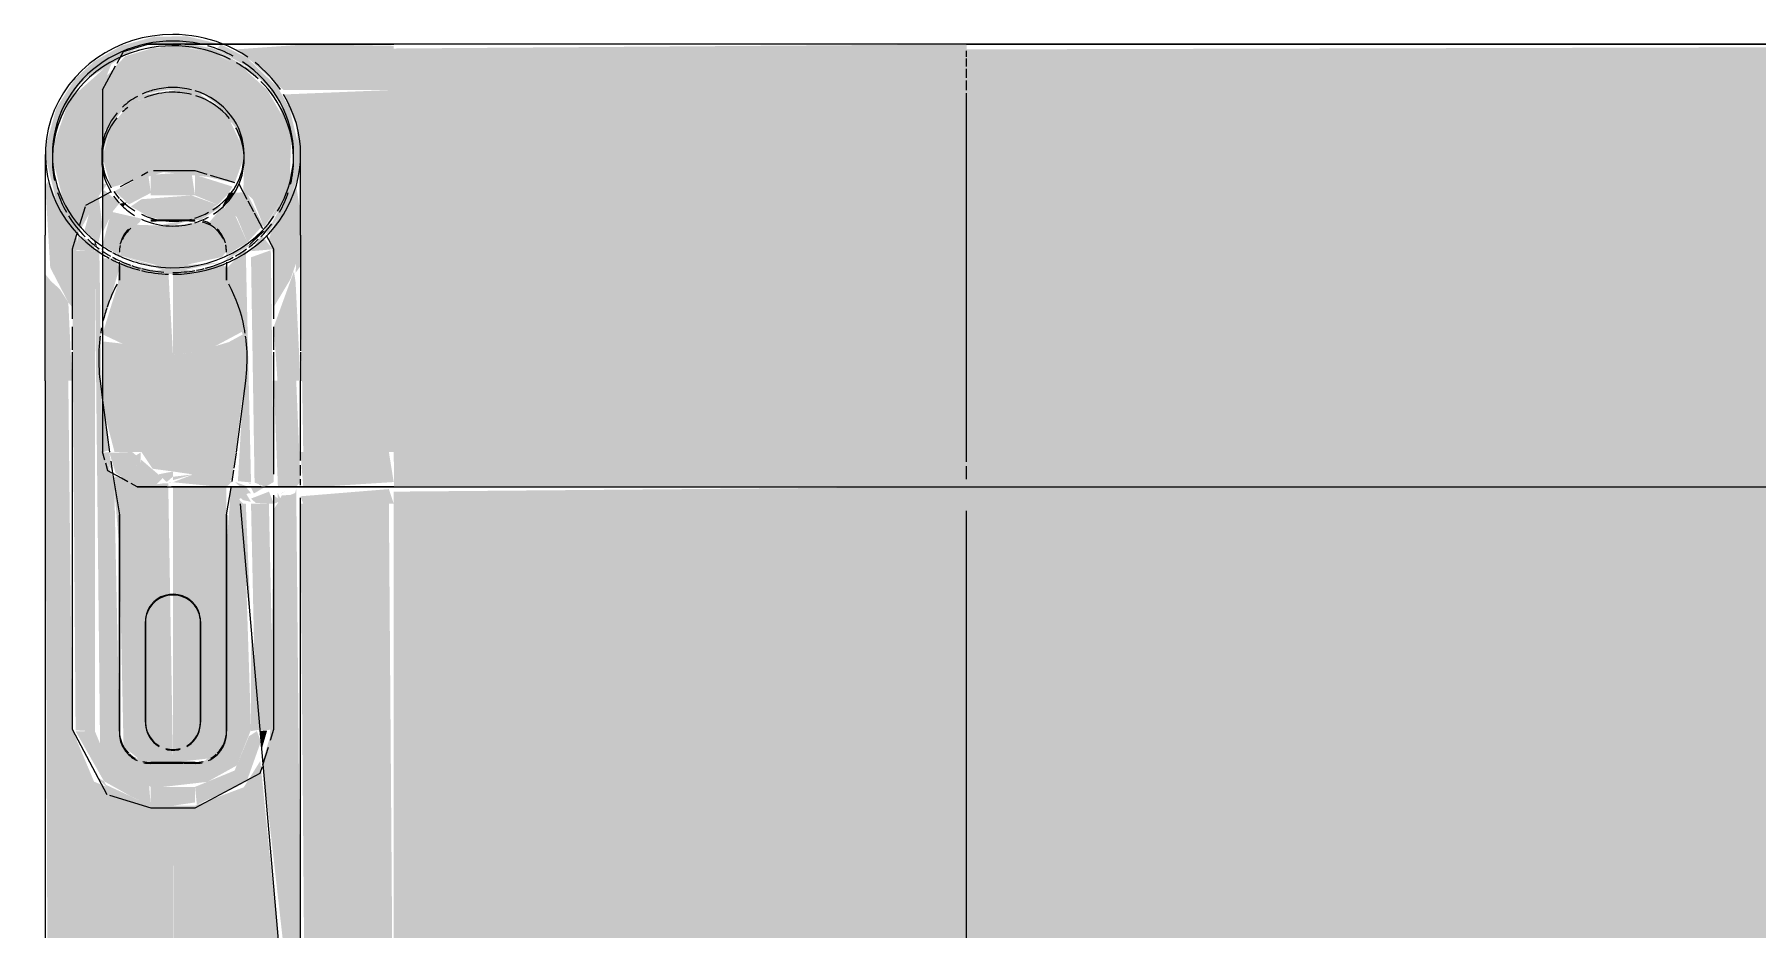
# Model space of a CAD drawing. Header units: metres. Extents: x 147 to 427, y -16 to 162.
# Drawn here: x 391.9724 to 392.1614, y 0.7029 to 0.8011 of the extents above; entities that cross this region are included whole.
import ezdxf

# ---------------------------------------------------------------- set-up
doc = ezdxf.new("R2010")
doc.units = ezdxf.units.M
doc.layers.add('P-SANR-FIXT', color=7, linetype='Continuous', lineweight=5)

# ---------------------------------------------------------------- blocks, each defined once
blk = doc.blocks.new('USO_ESG_Cuba lavatório retângular - Uso geral-3647402-HH')
at = {"layer": 'P-SANR-FIXT'}
for p, q in [((-161.20076, 0.8), (-161.19715, 0.8)), ((-160.8987, 0.8), (-161.17381, 0.8)), ((-161.20576, 0.795), (-161.20576, 0.75529)), ((-161.20195, 0.75148), (-161.20261, 0.75184)), ((-161.19868, 0.75148), (-161.20195, 0.75148)), ((-161.17381, 0.75148), (-160.8987, 0.75148)), ((-161.19066, 0.74961), (-161.18451, 0.67931))]:
    blk.add_line(p, q, dxfattribs=at)
at = {"layer": 'P-SANR-FIXT', "color": 253, "true_color": 0x9e9e9e}
for p, q in [((-161.11097, 0.8), (-160.8987, 0.8)), ((-160.8987, 0.8), (-161.11097, 0.8)), ((-161.20576, 0.795), (-161.20431, 0.79765)), ((-161.11097, 0.79862), (-161.11097, 0.79928)), ((-161.11097, 0.79862), (-161.11097, 0.79928)), ((-161.11097, 0.79757), (-161.11097, 0.79843)), ((-161.11097, 0.79757), (-161.11097, 0.79843)), ((-161.11097, 0.79633), (-161.11097, 0.79732)), ((-161.11097, 0.79633), (-161.11097, 0.79732)), ((-161.11097, 0.79497), (-161.11097, 0.79603)), ((-161.11097, 0.79497), (-161.11097, 0.79603)), ((-161.11097, 0.75422), (-161.11097, 0.79466)), ((-161.11097, 0.75422), (-161.11097, 0.79466)), ((-161.20549, 0.75438), (-161.20576, 0.75529)), ((-161.20296, 0.75203), (-161.20365, 0.75241)), ((-161.11097, 0.75229), (-161.11097, 0.75374)), ((-161.11097, 0.75229), (-161.11097, 0.75374)), ((-161.18833, 0.75148), (-161.19818, 0.75148)), ((-161.17381, 0.75148), (-161.18788, 0.75148)), ((-161.11097, 0.68367), (-161.11097, 0.74884))]:
    blk.add_line(p, q, dxfattribs=at)
at = {"layer": 'P-SANR-FIXT', "flags": 128}
for points in [[(-161.20414, 0.79795), (-161.20346, 0.79921), (-161.20076, 0.8)], [(-161.17381, 0.8), (-161.18798, 0.8), (-161.19792, 0.8), (-161.20076, 0.8)], [(-161.20365, 0.75241), (-161.20515, 0.75323), (-161.2054, 0.75407)], [(-161.20195, 0.75148), (-161.19792, 0.75148), (-161.18697, 0.75148), (-161.17381, 0.75148)]]:
    blk.add_lwpolyline(points, dxfattribs=at)
at = {"layer": 'P-SANR-FIXT', "color": 253, "true_color": 0x9e9e9e, "flags": 128}
blk.add_lwpolyline([(-161.19673, 0.8), (-161.18585, 0.8), (-161.17381, 0.8)], dxfattribs=at)
blk = doc.blocks.new('USO_ESG_Cuba lavatório retângular - Uso geral-V213-HH')
at = {"layer": 'P-SANR-FIXT', "true_color": 0xf3f3f3, "transparency": 33554598}
for points in [[(-161.18042, 0.795), (-161.17381, 0.795), (-161.17381, 0.79983), (-161.18336, 0.8), (-161.1913, 0.79943), (-161.18945, 0.79818), (-161.18729, 0.79621), (-161.1859, 0.795), (-161.1818, 0.795)], [(-161.11097, 0.795), (-161.11097, 0.8), (-161.17381, 0.79954), (-161.17381, 0.795), (-161.15961, 0.795)], [(-161.03482, 0.68372), (-161.0345, 0.68379), (-161.03338, 0.68433), (-161.0345, 0.68578), (-161.0345, 0.68631), (-161.0175, 0.68646), (-161.01789, 0.75704), (-161.01668, 0.7636), (-161.01471, 0.76817), (-161.01232, 0.7718), (-161.00629, 0.7768), (-160.99862, 0.78037), (-160.98599, 0.781), (-160.89834, 0.781), (-160.8987, 0.8), (-161.11097, 0.79944), (-161.11097, 0.68526), (-161.03499, 0.68372)], [(-161.11097, 0.75529), (-161.11097, 0.795), (-161.17381, 0.795), (-161.17381, 0.75529), (-161.11963, 0.75529)], [(-161.1818, 0.75148), (-161.17381, 0.75199), (-161.17434, 0.75529), (-161.18404, 0.75529), (-161.18373, 0.75148), (-161.18216, 0.75148)], [(-161.11097, 0.75148), (-161.11097, 0.75529), (-161.17381, 0.75529), (-161.17376, 0.75148), (-161.13015, 0.75148)], [(-161.17381, 0.74961), (-161.17434, 0.75122), (-161.18404, 0.75043), (-161.18373, 0.74961), (-161.17434, 0.74961)], [(-161.11097, 0.74961), (-161.11097, 0.75148), (-161.17381, 0.75094), (-161.17381, 0.74961), (-161.13015, 0.74961)], [(-161.17867, 0.67931), (-161.17381, 0.67931), (-161.17434, 0.74961), (-161.18404, 0.74961), (-161.18364, 0.70094), (-161.17907, 0.70061), (-161.17962, 0.69464), (-161.17907, 0.69426), (-161.17907, 0.67931)], [(-161.17381, 0.67931), (-161.03398, 0.67988), (-161.03398, 0.68261), (-161.03482, 0.68372), (-161.11097, 0.68578), (-161.11097, 0.74961), (-161.17381, 0.74961), (-161.17381, 0.69092)]]:
    blk.add_hatch(color=7, dxfattribs=at).paths.add_polyline_path(points)
h = blk.add_hatch(color=7, dxfattribs=at)
h.paths.add_polyline_path([(-161.17876, 0.75529), (-161.17381, 0.75529), (-161.17381, 0.795), (-161.1859, 0.7945), (-161.18448, 0.79114), (-161.18402, 0.78452), (-161.18457, 0.77493), (-161.18405, 0.77567), (-161.18373, 0.75529), (-161.17948, 0.75529)])
h.paths.add_polyline_path([(-161.19802, 0.78007), (-161.19615, 0.78075), (-161.1993, 0.78023)])
h.paths.add_polyline_path([(-161.19105, 0.78422), (-161.19021, 0.78741), (-161.19053, 0.78595), (-161.19126, 0.7843)])
h.paths.add_polyline_path([(-161.205, 0.78422), (-161.20492, 0.78471), (-161.20502, 0.78426)])
h.paths.add_polyline_path([(-161.18483, 0.78767), (-161.18498, 0.78931), (-161.18532, 0.79133), (-161.18726, 0.795), (-161.18725, 0.79447), (-161.18656, 0.79363), (-161.18506, 0.78931), (-161.18486, 0.78793)])
at = {"layer": 'P-SANR-FIXT'}
for p, q in [((-161.20076, 0.8), (-161.19715, 0.8)), ((-161.20195, 0.75148), (-161.20261, 0.75184)), ((-161.20195, 0.75148), (-161.19818, 0.75148)), ((-161.19868, 0.75148), (-161.20195, 0.75148))]:
    blk.add_line(p, q, dxfattribs=at)
at = {"layer": 'P-SANR-FIXT', "color": 253, "true_color": 0x9e9e9e}
for p, q in [((-161.17381, 0.8), (-161.18696, 0.8)), ((-161.11097, 0.8), (-161.17381, 0.8)), ((-161.20576, 0.795), (-161.20576, 0.75529)), ((-161.19066, 0.74961), (-161.18451, 0.67931))]:
    blk.add_line(p, q, dxfattribs=at)
at = {"layer": 'P-SANR-FIXT', "color": 254, "true_color": 0xd5d5d5}
for p, q in [((-160.8987, 0.8), (-161.11097, 0.8)), ((-161.20576, 0.795), (-161.20431, 0.79765)), ((-161.20549, 0.75438), (-161.20576, 0.75529)), ((-161.20296, 0.75203), (-161.20365, 0.75241)), ((-161.18833, 0.75148), (-161.19818, 0.75148)), ((-161.17381, 0.75148), (-161.18788, 0.75148)), ((-161.17381, 0.75148), (-161.11097, 0.75148))]:
    blk.add_line(p, q, dxfattribs=at)
at = {"layer": 'P-SANR-FIXT', "color": 254, "true_color": 0xe8e8e8}
for p, q in [((-161.11097, 0.8), (-160.8987, 0.8)), ((-160.8987, 0.8), (-161.11097, 0.8)), ((-161.11097, 0.79862), (-161.11097, 0.79928)), ((-161.11097, 0.79862), (-161.11097, 0.79928)), ((-161.11097, 0.79757), (-161.11097, 0.79843)), ((-161.11097, 0.79757), (-161.11097, 0.79843)), ((-161.11097, 0.79633), (-161.11097, 0.79732)), ((-161.11097, 0.79633), (-161.11097, 0.79732)), ((-161.11097, 0.79497), (-161.11097, 0.79603)), ((-161.11097, 0.79497), (-161.11097, 0.79603)), ((-161.11097, 0.75422), (-161.11097, 0.79466)), ((-161.11097, 0.75422), (-161.11097, 0.79466)), ((-161.11097, 0.75229), (-161.11097, 0.75374)), ((-161.11097, 0.75229), (-161.11097, 0.75374)), ((-161.11097, 0.75148), (-160.8987, 0.75148)), ((-161.11097, 0.68526), (-161.11097, 0.74884)), ((-161.11097, 0.68526), (-161.11097, 0.74884))]:
    blk.add_line(p, q, dxfattribs=at)
at = {"layer": 'P-SANR-FIXT', "flags": 128}
for points in [[(-161.20414, 0.79795), (-161.20346, 0.79921), (-161.20076, 0.8)], [(-161.19715, 0.8), (-161.19792, 0.8), (-161.20076, 0.8)], [(-161.20365, 0.75241), (-161.20515, 0.75323), (-161.2054, 0.75407)]]:
    blk.add_lwpolyline(points, dxfattribs=at)
at = {"layer": 'P-SANR-FIXT', "color": 253, "true_color": 0x9e9e9e, "flags": 128}
for points in [[(-161.18728, 0.8), (-161.18798, 0.8), (-161.19715, 0.8)], [(-161.19792, 0.75148), (-161.18697, 0.75148), (-161.17381, 0.75148)]]:
    blk.add_lwpolyline(points, dxfattribs=at)
at = {"layer": 'P-SANR-FIXT', "color": 254, "true_color": 0xd5d5d5, "flags": 128}
blk.add_lwpolyline([(-161.19673, 0.8), (-161.18585, 0.8), (-161.17381, 0.8)], dxfattribs=at)
blk = doc.blocks.new('UT_Ducha higiênica - UT_Ducha higiênica-V226-HH')
at = {"layer": 'P-SANR-FIXT', "true_color": 0xf0f1f7, "transparency": 33554598}
for points in [[(-161.20834, 0.77913), (-161.20836, 0.77981), (-161.21015, 0.7827), (-161.21093, 0.78509), (-161.21107, 0.78931), (-161.21073, 0.79133), (-161.2084, 0.79547), (-161.20558, 0.79802), (-161.20264, 0.79948), (-161.19963, 0.80016), (-161.19575, 0.80008), (-161.19277, 0.8), (-161.1965, 0.80089), (-161.20013, 0.80082), (-161.20362, 0.79987), (-161.2066, 0.79818), (-161.20876, 0.79621), (-161.21081, 0.79301), (-161.21183, 0.78931), (-161.21195, 0.78741), (-161.21081, 0.78284), (-161.20886, 0.77977), (-161.20836, 0.77915)], [(-161.20738, 0.79621), (-161.20214, 0.79949), (-161.20436, 0.79881), (-161.20576, 0.79789), (-161.20738, 0.79629)], [(-161.18867, 0.79621), (-161.18907, 0.79701), (-161.19353, 0.79952), (-161.19592, 0.8), (-161.20237, 0.79943), (-161.20148, 0.79942), (-161.19963, 0.79965), (-161.19607, 0.79961), (-161.19273, 0.7987), (-161.18978, 0.79701), (-161.18907, 0.7965)], [(-161.20803, 0.77992), (-161.20584, 0.7839), (-161.20576, 0.78426), (-161.20523, 0.79672), (-161.20464, 0.79818), (-161.20877, 0.7945), (-161.20949, 0.79363), (-161.21099, 0.78931), (-161.21119, 0.78741), (-161.21015, 0.78321), (-161.20836, 0.78032)], [(-161.20909, 0.7712), (-161.20854, 0.77862), (-161.20875, 0.77964), (-161.21081, 0.78284), (-161.21163, 0.78509), (-161.21202, 0.78452), (-161.21148, 0.77551), (-161.20949, 0.77168)], [(-161.20816, 0.77957), (-161.20836, 0.78032), (-161.21015, 0.78321), (-161.21086, 0.78509), (-161.20998, 0.78231), (-161.20836, 0.77981)], [(-161.20045, 0.78343), (-161.1956, 0.78343), (-161.196, 0.78599), (-161.20045, 0.78569), (-161.20045, 0.7837)], [(-161.20349, 0.78218), (-161.20309, 0.78266), (-161.2038, 0.78253), (-161.20355, 0.78222)], [(-161.19256, 0.78218), (-161.19126, 0.78374), (-161.19188, 0.78374), (-161.19261, 0.7822)], [(-161.19507, 0.78068), (-161.19267, 0.78222), (-161.19373, 0.78207), (-161.19615, 0.78083), (-161.20148, 0.78139), (-161.19938, 0.78075), (-161.1956, 0.78075)], [(-161.18969, 0.77788), (-161.18789, 0.77957), (-161.18842, 0.77943), (-161.18973, 0.77796)], [(-161.20659, 0.72468), (-161.20659, 0.77731), (-161.20909, 0.77734), (-161.2087, 0.72477), (-161.20724, 0.72468)], [(-161.20635, 0.77788), (-161.20667, 0.77862), (-161.20659, 0.77805)], [(-161.19906, 0.71856), (-161.19425, 0.71911), (-161.19102, 0.72091), (-161.18946, 0.72483), (-161.19003, 0.74241), (-161.19033, 0.74961), (-161.19077, 0.7501), (-161.18978, 0.75076), (-161.18946, 0.75076), (-161.19003, 0.75148), (-161.19166, 0.75148), (-161.19215, 0.74479), (-161.19261, 0.72296), (-161.19452, 0.72143), (-161.1956, 0.72124), (-161.20217, 0.7217), (-161.20344, 0.72296), (-161.2039, 0.72468), (-161.20446, 0.75191), (-161.20506, 0.75372), (-161.20574, 0.75519), (-161.20576, 0.75529), (-161.2061, 0.77769), (-161.20658, 0.77734), (-161.20659, 0.77653), (-161.20602, 0.7233), (-161.20479, 0.72035), (-161.20045, 0.71856)], [(-161.20576, 0.77745), (-161.20632, 0.77796), (-161.20588, 0.77754), (-161.20584, 0.7775)], [(-161.19802, 0.76592), (-161.19851, 0.77483), (-161.20381, 0.77606), (-161.2039, 0.7761), (-161.20407, 0.77367), (-161.20576, 0.7682), (-161.20299, 0.76689), (-161.20025, 0.76619)], [(-161.20576, 0.7631), (-161.19802, 0.7631), (-161.19802, 0.76592), (-161.2038, 0.7672), (-161.20576, 0.76742), (-161.20576, 0.76446)], [(-161.19802, 0.75315), (-161.19802, 0.7631), (-161.20576, 0.7631), (-161.20556, 0.75961), (-161.20443, 0.75529), (-161.20148, 0.75529), (-161.20025, 0.75345), (-161.1987, 0.75324)], [(-161.18946, 0.75182), (-161.19003, 0.75199), (-161.18956, 0.75184)], [(-161.18712, 0.74961), (-161.18696, 0.74963), (-161.18749, 0.75094), (-161.18946, 0.75018), (-161.18894, 0.7497), (-161.18718, 0.74961)], [(-161.18833, 0.75158), (-161.18885, 0.75192), (-161.18834, 0.75158)], [(-161.1883, 0.72264), (-161.18769, 0.72474), (-161.18848, 0.72468), (-161.18834, 0.72312)], [(-161.19802, 0.7165), (-161.1956, 0.71685), (-161.1956, 0.71856), (-161.20045, 0.71856), (-161.20045, 0.7165), (-161.19894, 0.7165)]]:
    blk.add_hatch(color=7, dxfattribs=at).paths.add_polyline_path(points)
h = blk.add_hatch(color=7, dxfattribs=at)
h.paths.add_polyline_path([(-161.19802, 0.77477), (-161.19262, 0.77591), (-161.19563, 0.77527), (-161.20005, 0.77523), (-161.20362, 0.77624), (-161.19851, 0.77483)])
h.paths.add_polyline_path([(-161.18771, 0.77913), (-161.18524, 0.78284), (-161.18441, 0.7852), (-161.18402, 0.78793), (-161.18524, 0.79301), (-161.18656, 0.79532), (-161.18989, 0.7985), (-161.19277, 0.8), (-161.19328, 0.79943), (-161.18978, 0.79753), (-161.18726, 0.795), (-161.18634, 0.79363), (-161.18498, 0.78931), (-161.18479, 0.78741), (-161.1859, 0.7827), (-161.18778, 0.77931)])
h.paths.add_polyline_path([(-161.2048, 0.7843), (-161.19905, 0.78599), (-161.19422, 0.78546), (-161.19126, 0.78476), (-161.19028, 0.78746), (-161.19053, 0.78903), (-161.19187, 0.79184), (-161.19412, 0.79377), (-161.19802, 0.79475), (-161.20193, 0.79377), (-161.20479, 0.79108), (-161.20576, 0.78764), (-161.20492, 0.78471)])
h = blk.add_hatch(color=7, dxfattribs=at)
h.paths.add_polyline_path([(-161.19802, 0.77549), (-161.19261, 0.77669), (-161.19215, 0.77731), (-161.19261, 0.77903), (-161.1944, 0.78051), (-161.19563, 0.78047), (-161.19802, 0.78007), (-161.20227, 0.78022), (-161.20362, 0.7786), (-161.2038, 0.77683), (-161.19932, 0.77565), (-161.19823, 0.77551)])
h.paths.add_polyline_path([(-161.18802, 0.77992), (-161.1859, 0.78321), (-161.18524, 0.78471), (-161.18506, 0.78931), (-161.18555, 0.79133), (-161.18768, 0.795), (-161.19032, 0.7974), (-161.19345, 0.79898), (-161.1969, 0.79971), (-161.20024, 0.79958), (-161.20325, 0.7987), (-161.2056, 0.79621), (-161.20576, 0.79063), (-161.20522, 0.79063), (-161.20372, 0.7926), (-161.20134, 0.79451), (-161.1985, 0.79502), (-161.1946, 0.79447), (-161.19306, 0.79329), (-161.19098, 0.79063), (-161.19021, 0.78741), (-161.1903, 0.78393), (-161.18926, 0.78301), (-161.18813, 0.78017)])
h.paths.add_polyline_path([(-161.20576, 0.78393), (-161.20522, 0.78471), (-161.20576, 0.78471), (-161.20576, 0.78408)])
h = blk.add_hatch(color=7, dxfattribs=at)
h.paths.add_polyline_path([(-161.19802, 0.77498), (-161.19284, 0.77608), (-161.19494, 0.77587), (-161.20005, 0.77574), (-161.20362, 0.77676), (-161.19854, 0.77504)])
h.paths.add_polyline_path([(-161.18789, 0.77957), (-161.1859, 0.7827), (-161.18514, 0.78495), (-161.1859, 0.78321), (-161.18769, 0.78032), (-161.18802, 0.77992)])
h.paths.add_polyline_path([(-161.20576, 0.788), (-161.20479, 0.79108), (-161.20186, 0.7938), (-161.19802, 0.79475), (-161.19412, 0.79377), (-161.19126, 0.79108), (-161.1925, 0.79276), (-161.19552, 0.79483), (-161.1969, 0.79502), (-161.2015, 0.79445), (-161.20262, 0.79363), (-161.20528, 0.79048), (-161.20576, 0.78806)])
h = blk.add_hatch(color=7, dxfattribs=at)
h.paths.add_polyline_path([(-161.20576, 0.77932), (-161.20458, 0.78173), (-161.20387, 0.78261), (-161.20557, 0.784), (-161.20576, 0.78374), (-161.20576, 0.77994)])
h.paths.add_polyline_path([(-161.20286, 0.78244), (-161.20045, 0.7837), (-161.20075, 0.78587), (-161.20441, 0.7839), (-161.20305, 0.78262)])
h = blk.add_hatch(color=7, dxfattribs=at)
h.paths.add_polyline_path([(-161.19802, 0.76592), (-161.1944, 0.76636), (-161.19019, 0.76861), (-161.19049, 0.76969), (-161.19215, 0.7754), (-161.19262, 0.77591), (-161.19636, 0.77498), (-161.19802, 0.77477), (-161.19802, 0.76625)])
h.paths.add_polyline_path([(-161.18696, 0.7712), (-161.18512, 0.77427), (-161.18442, 0.77626), (-161.18402, 0.78135), (-161.1845, 0.78452), (-161.18705, 0.77995), (-161.18751, 0.77862), (-161.18696, 0.77671), (-161.18696, 0.77249)])
h = blk.add_hatch(color=7, dxfattribs=at)
h.paths.add_polyline_path([(-161.18946, 0.77731), (-161.18707, 0.77752), (-161.18829, 0.77908), (-161.18946, 0.77732)])
h.paths.add_polyline_path([(-161.18986, 0.77827), (-161.18813, 0.78017), (-161.18995, 0.7838), (-161.19128, 0.78371), (-161.19237, 0.7821), (-161.19102, 0.78106), (-161.18995, 0.7785)])
h.paths.add_polyline_path([(-161.19311, 0.7824), (-161.19196, 0.78361), (-161.19148, 0.78439), (-161.1956, 0.78569), (-161.1956, 0.78343), (-161.19382, 0.7827)])
h = blk.add_hatch(color=7, dxfattribs=at)
h.paths.add_polyline_path([(-161.20659, 0.77731), (-161.20676, 0.77817), (-161.20836, 0.77909), (-161.20875, 0.77742), (-161.20724, 0.77732)])
h.paths.add_polyline_path([(-161.20619, 0.77827), (-161.20576, 0.78015), (-161.20623, 0.78374), (-161.20679, 0.78301), (-161.20773, 0.77956), (-161.20655, 0.77853)])
h = blk.add_hatch(color=7, dxfattribs=at)
h.paths.add_polyline_path([(-161.18946, 0.73588), (-161.19003, 0.74961), (-161.19066, 0.74961), (-161.1895, 0.73634)])
h.paths.add_polyline_path([(-161.18946, 0.75196), (-161.19004, 0.77763), (-161.19215, 0.7754), (-161.19198, 0.77367), (-161.19015, 0.76737), (-161.19045, 0.75985), (-161.1909, 0.75209), (-161.18962, 0.75196)])
h.paths.add_polyline_path([(-161.20563, 0.75529), (-161.20502, 0.75549), (-161.20576, 0.76108), (-161.20576, 0.75529)])
h.paths.add_polyline_path([(-161.20576, 0.76915), (-161.2039, 0.7754), (-161.20436, 0.77653), (-161.20576, 0.77653), (-161.20576, 0.77044)])
h.paths.add_polyline_path([(-161.19215, 0.77687), (-161.18986, 0.77827), (-161.19141, 0.7817), (-161.19261, 0.78214), (-161.19412, 0.78039), (-161.19316, 0.77974), (-161.19224, 0.778), (-161.19215, 0.77716)])
h.paths.add_polyline_path([(-161.2039, 0.77687), (-161.20344, 0.77903), (-161.20165, 0.78051), (-161.20148, 0.78088), (-161.20479, 0.78164), (-161.20576, 0.77796), (-161.20398, 0.7769)])
h.paths.add_polyline_path([(-161.196, 0.78083), (-161.19311, 0.7824), (-161.196, 0.78343), (-161.20148, 0.78301), (-161.20263, 0.78222), (-161.20061, 0.78106), (-161.19939, 0.78083)])
h = blk.add_hatch(color=7, dxfattribs=at)
h.paths.add_polyline_path([(-161.2039, 0.77635), (-161.20439, 0.77706), (-161.20398, 0.77639)])
h.paths.add_polyline_path([(-161.19215, 0.77635), (-161.18969, 0.77788), (-161.19003, 0.77815), (-161.19215, 0.77653)])
h = blk.add_hatch(color=7, dxfattribs=at)
h.paths.add_polyline_path([(-161.18848, 0.72469), (-161.18696, 0.72488), (-161.1875, 0.74961), (-161.18946, 0.74961), (-161.18907, 0.73141), (-161.18848, 0.7247)])
h.paths.add_polyline_path([(-161.18788, 0.75148), (-161.18696, 0.752), (-161.18729, 0.77742), (-161.18946, 0.77664), (-161.18907, 0.75193), (-161.18795, 0.7515)])
h = blk.add_hatch(color=7, dxfattribs=at)
h.paths.add_polyline_path([(-161.18655, 0.7631), (-161.18404, 0.7631), (-161.18457, 0.77391), (-161.18475, 0.77511), (-161.18696, 0.76903), (-161.18656, 0.7631)])
h.paths.add_polyline_path([(-161.19802, 0.7631), (-161.19003, 0.7631), (-161.1902, 0.76827), (-161.1919, 0.76734), (-161.19577, 0.76619), (-161.19802, 0.76592), (-161.19802, 0.76482)])
h = blk.add_hatch(color=7, dxfattribs=at)
h.paths.add_polyline_path([(-161.21201, 0.7631), (-161.20909, 0.7631), (-161.2095, 0.7717), (-161.21044, 0.77316), (-161.21139, 0.77401), (-161.21199, 0.77475), (-161.21199, 0.76625)])
h.paths.add_polyline_path([(-161.20585, 0.7631), (-161.20576, 0.7631), (-161.20602, 0.7631)])
h = blk.add_hatch(color=7, dxfattribs=at)
h.paths.add_polyline_path([(-161.21155, 0.70094), (-161.19802, 0.70094), (-161.19802, 0.7165), (-161.20165, 0.71706), (-161.20667, 0.71913), (-161.20909, 0.72488), (-161.2095, 0.7631), (-161.21201, 0.7631), (-161.2118, 0.70094)])
h.paths.add_polyline_path([(-161.20045, 0.72124), (-161.19802, 0.72124), (-161.19854, 0.75184), (-161.19913, 0.75184), (-161.20089, 0.7516), (-161.20386, 0.75259), (-161.20457, 0.75259), (-161.2039, 0.74479), (-161.20344, 0.72296), (-161.20153, 0.72143), (-161.20064, 0.72126)])
h.paths.add_polyline_path([(-161.19802, 0.75194), (-161.19802, 0.75197), (-161.1987, 0.752)])
h = blk.add_hatch(color=7, dxfattribs=at)
h.paths.add_polyline_path([(-161.18705, 0.72483), (-161.1874, 0.72456), (-161.18707, 0.72478)])
h.paths.add_polyline_path([(-161.18418, 0.70094), (-161.18403, 0.70142), (-161.1845, 0.75122), (-161.18463, 0.75079), (-161.18512, 0.75059), (-161.18609, 0.75052), (-161.18657, 0.74961), (-161.18696, 0.74903), (-161.18737, 0.72403), (-161.18819, 0.7214), (-161.18588, 0.70094), (-161.18425, 0.70094)])
h.paths.add_polyline_path([(-161.1845, 0.75148), (-161.18404, 0.752), (-161.1845, 0.7631), (-161.18696, 0.7631), (-161.18651, 0.75148), (-161.18464, 0.75148)])
h.paths.add_polyline_path([(-161.19154, 0.75219), (-161.1902, 0.7631), (-161.19802, 0.7631), (-161.19802, 0.75315), (-161.19178, 0.75223)])
h = blk.add_hatch(color=7, dxfattribs=at)
h.paths.add_polyline_path([(-161.18946, 0.74982), (-161.19003, 0.75076), (-161.19066, 0.7503), (-161.19033, 0.75001), (-161.18978, 0.74989)])
h.paths.add_polyline_path([(-161.18978, 0.75148), (-161.19119, 0.752), (-161.19066, 0.75148), (-161.18986, 0.75148)])
h.paths.add_polyline_path([(-161.20469, 0.75334), (-161.20502, 0.75529), (-161.20574, 0.75519), (-161.20499, 0.75364), (-161.20482, 0.75347)])
h = blk.add_hatch(color=7, dxfattribs=at)
h.paths.add_polyline_path([(-161.20006, 0.75148), (-161.19916, 0.75243), (-161.20249, 0.75529), (-161.20499, 0.75519), (-161.20431, 0.75298), (-161.20249, 0.75182), (-161.20025, 0.75151)])
h.paths.add_polyline_path([(-161.20155, 0.75368), (-161.20348, 0.75402), (-161.20155, 0.75524), (-161.20155, 0.75402)])
h = blk.add_hatch(color=7, dxfattribs=at)
h.paths.add_polyline_path([(-161.1987, 0.752), (-161.19802, 0.75259), (-161.19802, 0.75315), (-161.19961, 0.75284), (-161.19871, 0.752)])
h.paths.add_polyline_path([(-161.20155, 0.75368), (-161.20165, 0.75518), (-161.20348, 0.75402), (-161.20165, 0.7537)])
h = blk.add_hatch(color=7, dxfattribs=at)
h.paths.add_polyline_path([(-161.18609, 0.74989), (-161.18653, 0.7508), (-161.18655, 0.75023), (-161.18614, 0.74992)])
h.paths.add_polyline_path([(-161.19802, 0.7522), (-161.19577, 0.75284), (-161.19802, 0.75257)])
h.paths.add_polyline_path([(-161.1945, 0.75265), (-161.19476, 0.75297), (-161.19452, 0.75265)])
h = blk.add_hatch(color=7, dxfattribs=at)
h.paths.add_polyline_path([(-161.18696, 0.74961), (-161.18614, 0.74992), (-161.18696, 0.75052), (-161.18696, 0.74962)])
h.paths.add_polyline_path([(-161.1861, 0.75073), (-161.18573, 0.75104), (-161.18614, 0.75074)])
h.paths.add_polyline_path([(-161.19215, 0.75148), (-161.19157, 0.752), (-161.19178, 0.75223), (-161.19577, 0.75284), (-161.19802, 0.75197), (-161.19303, 0.75148)])
h = blk.add_hatch(color=7, dxfattribs=at)
h.paths.add_polyline_path([(-161.18696, 0.70094), (-161.1864, 0.70094), (-161.18844, 0.72141), (-161.19025, 0.71852), (-161.1956, 0.7165), (-161.19802, 0.7165), (-161.19797, 0.70094), (-161.1881, 0.70094)])
h.paths.add_polyline_path([(-161.19802, 0.72124), (-161.19388, 0.7217), (-161.19261, 0.72296), (-161.19215, 0.72468), (-161.19215, 0.75148), (-161.19802, 0.75137), (-161.19802, 0.72859)])
h.paths.add_polyline_path([(-161.18404, 0.7512), (-161.1845, 0.75148), (-161.18404, 0.7512)])
h = blk.add_hatch(color=7, dxfattribs=at)
h.paths.add_polyline_path([(-161.18946, 0.72468), (-161.18849, 0.72483), (-161.18946, 0.73588), (-161.18946, 0.72468)])
h.paths.add_polyline_path([(-161.18912, 0.75075), (-161.18788, 0.75148), (-161.18946, 0.75138), (-161.18914, 0.75075)])
h = blk.add_hatch(color=7, dxfattribs=at)
h.paths.add_polyline_path([(-161.20045, 0.7163), (-161.20635, 0.71961), (-161.20497, 0.71817), (-161.20064, 0.71638)])
h.paths.add_polyline_path([(-161.20045, 0.7165), (-161.20064, 0.71864), (-161.20502, 0.72091), (-161.20659, 0.72468), (-161.2087, 0.72466), (-161.20536, 0.71878), (-161.20064, 0.71659)])
h = blk.add_hatch(color=7, dxfattribs=at)
h.paths.add_polyline_path([(-161.18995, 0.71911), (-161.18838, 0.72352), (-161.18881, 0.72468), (-161.1897, 0.7241), (-161.19126, 0.72035), (-161.1956, 0.71856), (-161.1954, 0.71659), (-161.19003, 0.71908)])
h.paths.add_polyline_path([(-161.1956, 0.7163), (-161.18919, 0.71958), (-161.18995, 0.71911), (-161.1954, 0.7164)])
at = {"layer": 'P-SANR-FIXT'}
for p, q in [((-161.21202, 0.78793), (-161.21202, 0.77907)), ((-161.20584, 0.78793), (-161.20584, 0.78741)), ((-161.21202, 0.7631), (-161.21202, 0.7))]:
    blk.add_line(p, q, dxfattribs=at)
at = {"layer": 'P-SANR-FIXT', "color": 254, "true_color": 0xd5d5d5}
for p, q in [((-161.19021, 0.78741), (-161.19021, 0.78793)), ((-161.18402, 0.77907), (-161.18402, 0.78793)), ((-161.20045, 0.78075), (-161.19563, 0.78075)), ((-161.18402, 0.76625), (-161.18402, 0.7631)), ((-161.18402, 0.75435), (-161.18402, 0.7631)), ((-161.18402, 0.75271), (-161.18402, 0.75385)), ((-161.18402, 0.75166), (-161.18402, 0.75231)), ((-161.18402, 0.7), (-161.18402, 0.75026))]:
    blk.add_line(p, q, dxfattribs=at)
at = {"layer": 'P-SANR-FIXT', "color": 254, "true_color": 0xe6e7eb}
for p, q in [((-161.20243, 0.78509), (-161.2038, 0.78436)), ((-161.20077, 0.78597), (-161.20148, 0.78559)), ((-161.19563, 0.78614), (-161.20017, 0.78614)), ((-161.19426, 0.78573), (-161.1956, 0.78614)), ((-161.19217, 0.78509), (-161.19389, 0.78562)), ((-161.19123, 0.78481), (-161.19215, 0.78509)), ((-161.18988, 0.78299), (-161.19077, 0.78467)), ((-161.20482, 0.78382), (-161.20576, 0.78332)), ((-161.18916, 0.78164), (-161.18978, 0.78281)), ((-161.18815, 0.77976), (-161.18907, 0.78147)), ((-161.18696, 0.77752), (-161.18778, 0.77905)), ((-161.2039, 0.77731), (-161.2039, 0.77721)), ((-161.18696, 0.76988), (-161.18696, 0.77752)), ((-161.2039, 0.77413), (-161.2039, 0.7761)), ((-161.2039, 0.7757), (-161.2039, 0.77413)), ((-161.19215, 0.7761), (-161.19215, 0.77413)), ((-161.19215, 0.77413), (-161.19215, 0.7757)), ((-161.18696, 0.76648), (-161.18696, 0.76903)), ((-161.18696, 0.75287), (-161.18696, 0.76625)), ((-161.19105, 0.75528), (-161.19003, 0.7631)), ((-161.20576, 0.76097), (-161.205, 0.75528)), ((-161.19131, 0.75352), (-161.19106, 0.75519)), ((-161.19154, 0.75205), (-161.19135, 0.75328)), ((-161.18696, 0.72488), (-161.18696, 0.74961)), ((-161.18733, 0.72369), (-161.18696, 0.72488)), ((-161.18816, 0.72098), (-161.18756, 0.72292))]:
    blk.add_line(p, q, dxfattribs=at)
at = {"layer": 'P-SANR-FIXT', "color": 253, "true_color": 0x9c9ca0}
for p, q in [((-161.20576, 0.78332), (-161.20761, 0.78234)), ((-161.20766, 0.78219), (-161.20826, 0.78021)), ((-161.20852, 0.77936), (-161.20909, 0.77752)), ((-161.20909, 0.77752), (-161.20909, 0.76988)), ((-161.20909, 0.76903), (-161.20909, 0.76648)), ((-161.20909, 0.76625), (-161.20909, 0.72488)), ((-161.20602, 0.7631), (-161.20576, 0.76097)), ((-161.20469, 0.75322), (-161.2039, 0.74841)), ((-161.19215, 0.74841), (-161.19165, 0.75134)), ((-161.2039, 0.74841), (-161.2039, 0.72451)), ((-161.2039, 0.72468), (-161.2039, 0.74841)), ((-161.19215, 0.72451), (-161.19215, 0.74841)), ((-161.19215, 0.74841), (-161.19215, 0.72468)), ((-161.20104, 0.73668), (-161.20104, 0.73659)), ((-161.20104, 0.72567), (-161.20104, 0.73668)), ((-161.20104, 0.73659), (-161.20104, 0.72559)), ((-161.19501, 0.73659), (-161.19501, 0.73668)), ((-161.19501, 0.73668), (-161.19501, 0.72567)), ((-161.19501, 0.72559), (-161.19501, 0.73659)), ((-161.20909, 0.72488), (-161.20528, 0.71773)), ((-161.1956, 0.72124), (-161.20045, 0.72124)), ((-161.20045, 0.72114), (-161.19924, 0.72115)), ((-161.1992, 0.72115), (-161.19802, 0.72116)), ((-161.19802, 0.72116), (-161.19685, 0.72115)), ((-161.19681, 0.72115), (-161.1956, 0.72114)), ((-161.20497, 0.71764), (-161.20045, 0.71626)), ((-161.20045, 0.71626), (-161.1956, 0.71626))]:
    blk.add_line(p, q, dxfattribs=at)
at = {"layer": 'P-SANR-FIXT', "color": 7, "true_color": 0xecedf2}
blk.add_line((-161.19215, 0.77721), (-161.19215, 0.77731), dxfattribs=at)
at = {"layer": 'P-SANR-FIXT', "color": 254, "true_color": 0xe8e8e8}
for p, q in [((-161.20485, 0.75427), (-161.20469, 0.75322)), ((-161.18696, 0.74961), (-161.18696, 0.75054))]:
    blk.add_line(p, q, dxfattribs=at)
at = {"layer": 'P-SANR-FIXT', "flags": 128}
blk.add_lwpolyline([(-161.21202, 0.7631), (-161.21202, 0.77401), (-161.21202, 0.77907)], dxfattribs=at)
at = {"layer": 'P-SANR-FIXT', "color": 254, "true_color": 0xd5d5d5, "flags": 128}
blk.add_lwpolyline([(-161.18402, 0.77907), (-161.18402, 0.77161), (-161.18402, 0.76637)], dxfattribs=at)
at = {"layer": 'P-SANR-FIXT', "color": 253, "true_color": 0x9c9ca0, "flags": 128}
blk.add_lwpolyline([(-161.1956, 0.71626), (-161.18844, 0.72006), (-161.18821, 0.72081)], dxfattribs=at)
at = {"layer": 'P-SANR-FIXT'}
for centre, major_axis, start_param, end_param in [((-161.19802, 0.78793), (0.014, 0), 1.570796, 4.12283), ((-161.19802, 0.78793), (0.01323, 0), 1.346678, 3.141593), ((-161.19802, 0.78793), (0.014, 0), 1.17382, 1.570796), ((-161.19802, 0.78741), (0.01323, 0), 1.974507, 3.12073), ((-161.19802, 0.78793), (0.00781, 0), 3.060788, 3.141593), ((-161.19802, 0.78793), (0.01323, 0), 3.141593, 4.08248), ((-161.19802, 0.78793), (0.00781, 0), 3.141593, 3.222398), ((-161.19802, 0.78741), (0.00781, 0), 3.141593, 3.222398)]:
    blk.add_ellipse(centre, major_axis=major_axis, ratio=0.939693, start_param=start_param, end_param=end_param, dxfattribs=at)
at = {"layer": 'P-SANR-FIXT', "color": 254, "true_color": 0xd5d5d5}
for centre, major_axis, start_param, end_param in [((-161.19802, 0.78741), (0.01323, 0), 1.072395, 1.974507), ((-161.19802, 0.78793), (0.01323, 0), 1.047198, 1.278656), ((-161.19802, 0.78793), (0.014, 0), 0.944562, 1.17382), ((-161.19802, 0.78741), (0.01323, 0), 0.785398, 1.015843), ((-161.19802, 0.78793), (0.01323, 0), 0, 0.956811), ((-161.19802, 0.78793), (0.014, 0), 0.571269, 0.870564), ((-161.19802, 0.78741), (0.01323, 0), 0.020863, 0.755864), ((-161.19802, 0.78793), (0.00781, 0), 2.094395, 2.356194), ((-161.19802, 0.78793), (0.00781, 0), 1.838808, 2.020662), ((-161.19802, 0.78793), (0.00781, 0), 1.308997, 1.832596), ((-161.19802, 0.78793), (-0.014, 0), 1.570796, 3.665191), ((-161.19802, 0.78793), (0.00781, 0), 0, 1.254301), ((-161.19802, 0.78793), (0.00781, 0), 2.471688, 3.060788), ((-161.19802, 0.78741), (0.00781, 0), 0.138962, 0.384637), ((-161.19802, 0.78793), (0.00781, 0), 3.222398, 3.665191), ((-161.19802, 0.78741), (0.00781, 0), 3.222398, 3.665191), ((-161.19802, 0.78793), (0.00781, 0), 5.304262, 6.283185), ((-161.19802, 0.78741), (0.00781, 0), 5.315309, 6.283185), ((-161.19802, 0.78793), (-0.01323, 0), 2.617994, 3.141593), ((-161.19802, 0.78741), (0.00781, 0), 3.726251, 3.859703), ((-161.19802, 0.78793), (0.00781, 0), 3.730829, 3.85869), ((-161.19802, 0.78793), (0.00781, 0), 3.874681, 4.147038), ((-161.19802, 0.78741), (0.00781, 0), 3.874681, 4.142733), ((-161.19802, 0.78793), (0.00781, 0), 4.252103, 4.974188), ((-161.19802, 0.78741), (0.00781, 0), 4.252103, 4.974188), ((-161.19802, 0.78793), (0.01323, 0), 4.45059, 5.704999), ((-161.19802, 0.78793), (0.00781, 0), 5.026106, 5.235988), ((-161.19802, 0.78741), (0.00781, 0), 5.026106, 5.235988), ((-161.19802, 0.78793), (0.01323, 0), 4.08248, 4.176105), ((-161.19802, 0.78793), (0.014, 0), 4.12283, 4.18879), ((-161.19802, 0.78793), (0.01323, 0), 4.18879, 4.256653), ((-161.19802, 0.78793), (0.01323, 0), 4.258092, 4.448522), ((-161.19802, 0.78793), (0.014, 0), 4.205379, 4.283161), ((-161.19802, 0.78793), (0.014, 0), 4.283965, 4.45059), ((-161.19802, 0.78793), (0.014, 0), 4.463075, 4.677611)]:
    blk.add_ellipse(centre, major_axis=major_axis, ratio=0.939693, start_param=start_param, end_param=end_param, dxfattribs=at)
at = {"layer": 'P-SANR-FIXT', "color": 254, "true_color": 0xe6e7eb}
for centre, major_axis, ratio, start_param, end_param in [((-161.19802, 0.78741), (0.00781, 0), 0.939693, 1.570796, 1.983198), ((-161.19802, 0.78741), (0.00781, 0), 0.939693, 0.653091, 1.24317), ((-161.19802, 0.78741), (0.00781, 0), 0.939693, 2.476795, 3.050028), ((-161.19802, 0.78741), (0.00781, 0), 0.939693, 2.25923, 2.356194), ((-161.19802, 0.78741), (0.00781, 0), 0.939693, 0.384637, 0.488256), ((-161.19802, 0.78741), (0.00781, 0), 0.939693, 0.035343, 0.138962), ((-161.19802, 0.78741), (0.01323, 0), 0.939693, 6.06169, 6.283185), ((-161.19802, 0.78741), (0.01323, 0), 0.939693, 5.795722, 5.985413), ((-161.1956, 0.77731), (0.00345, 0), 0.996601, 1.047198, 1.308997), ((-161.20045, 0.77731), (0.00345, 0), 0.996601, 2.356194, 2.879793), ((-161.1956, 0.77731), (0.00345, 0), 0.996601, 0.523599, 0.785398), ((-161.1956, 0.77731), (0.00345, 0), 0.996601, 0.261799, 0.523599), ((-161.19802, 0.78741), (0.01323, 0), 0.939693, 5.527292, 5.674383), ((-161.19802, 0.78741), (0.01323, 0), 0.939693, 4.08248, 4.167927), ((-161.1956, 0.77731), (0.00345, 0), 0.996601, 0, 0.201713), ((-161.19802, 0.78741), (0.01323, 0), 0.939693, 5.256851, 5.36916), ((-161.19802, 0.78741), (0.01323, 0), 0.939693, 5.391164, 5.497787), ((-161.19802, 0.78741), (0.01323, 0), 0.939693, 4.18879, 4.257044), ((-161.19802, 0.78741), (0.01323, 0), 0.939693, 4.258092, 4.352076), ((-161.19802, 0.78741), (0.01323, 0), 0.939693, 4.363723, 4.43979), ((-161.19802, 0.78741), (0.01323, 0), 0.939693, 4.45059, 4.637406), ((-161.19802, 0.78741), (0.01323, 0), 0.939693, 4.712389, 4.895491), ((-161.19802, 0.78741), (0.01323, 0), 0.939693, 4.910005, 4.974188), ((-161.19802, 0.78741), (0.01323, 0), 0.939693, 4.984988, 5.235988)]:
    blk.add_ellipse(centre, major_axis=major_axis, ratio=ratio, start_param=start_param, end_param=end_param, dxfattribs=at)
at = {"layer": 'P-SANR-FIXT', "color": 7, "true_color": 0xecedf2}
for centre, major_axis, ratio, start_param, end_param in [((-161.19802, 0.78741), (0.00781, 0), 0.939693, 1.308997, 1.570796), ((-161.20045, 0.77731), (0.00345, 0), 0.996601, 2.879793, 2.913235)]:
    blk.add_ellipse(centre, major_axis=major_axis, ratio=ratio, start_param=start_param, end_param=end_param, dxfattribs=at)
at = {"layer": 'P-SANR-FIXT', "color": 253, "true_color": 0x9c9ca0}
for centre, major_axis, ratio, start_param, end_param in [((-161.19802, 0.78741), (0.01323, 0), 0.939693, 3.141593, 3.330751), ((-161.19802, 0.78741), (0.01323, 0), 0.939693, 3.439365, 3.629056), ((-161.19802, 0.78741), (0.01323, 0), 0.939693, 3.665191, 3.897486), ((-161.19802, 0.78741), (0.01323, 0), 0.939693, 3.926991, 4.055618), ((-161.19802, 0.73668), (0.00302, 0), 0.996601, 1.047198, 2.356194), ((-161.19802, 0.73659), (0.00302, 0), 0.996601, 0.785398, 2.356194), ((-161.19802, 0.73668), (0.00302, 0), 0.996601, 0.785398, 1.047198), ((-161.19802, 0.73668), (0.00302, 0), 0.996601, 2.369047, 3.141593), ((-161.19802, 0.73659), (0.00302, 0), 0.996601, 2.366713, 3.141593), ((-161.19802, 0.73659), (0.00302, 0), 0.996601, 0, 0.774879), ((-161.19802, 0.73668), (0.00302, 0), 0.996601, 0, 0.772546), ((-161.20045, 0.72468), (0.00345, 0), 0.996601, 3.141593, 3.926991), ((-161.19802, 0.72567), (0.00302, 0), 0.996601, 3.141593, 3.926991), ((-161.19802, 0.72559), (0.00302, 0), 0.996601, 3.141593, 4.18879), ((-161.19802, 0.72567), (0.00302, 0), 0.996601, 5.235988, 6.283185), ((-161.19802, 0.72559), (0.00302, 0), 0.996601, 5.235988, 5.759587), ((-161.19802, 0.72559), (0.00302, 0), 0.996601, 5.759587, 6.283185), ((-161.1956, 0.72468), (0.00345, 0), 0.996601, 5.497787, 6.283185), ((-161.20045, 0.72468), (0.00345, 0), 0.996601, 3.97364, 4.18879), ((-161.19802, 0.72567), (0.00302, 0), 0.996601, 3.926991, 4.18879), ((-161.19802, 0.72567), (0.00302, 0), 0.996601, 4.45059, 4.974188), ((-161.19802, 0.72559), (0.00302, 0), 0.996601, 4.45059, 4.974188), ((-161.1956, 0.72468), (0.00345, 0), 0.996601, 5.235988, 5.451138), ((-161.20045, 0.72468), (0.00345, 0), 0.996601, 4.45059, 4.712389), ((-161.1956, 0.72468), (0.00345, 0), 0.996601, 4.712389, 4.974188)]:
    blk.add_ellipse(centre, major_axis=major_axis, ratio=ratio, start_param=start_param, end_param=end_param, dxfattribs=at)
at = {"layer": 'P-SANR-FIXT', "color": 254, "true_color": 0xd5d5d5}
for points in [[(-161.19924, 0.78063), (-161.19965, 0.78062), (-161.20005, 0.78062), (-161.20045, 0.78061)], [(-161.19802, 0.78063), (-161.19843, 0.78063), (-161.19884, 0.78063), (-161.19924, 0.78063)], [(-161.1956, 0.78061), (-161.196, 0.78062), (-161.1968, 0.78063), (-161.19762, 0.78063), (-161.19802, 0.78063)]]:
    blk.add_open_spline(points, degree=3, dxfattribs=at)
at = {"layer": 'P-SANR-FIXT', "color": 254, "true_color": 0xe6e7eb}
for points in [[(-161.20318, 0.77926), (-161.20334, 0.77906), (-161.20347, 0.77884), (-161.20358, 0.77861)], [(-161.19342, 0.77982), (-161.19362, 0.77998), (-161.19407, 0.78027), (-161.19457, 0.78045), (-161.19483, 0.78051)], [(-161.19247, 0.77862), (-161.19258, 0.77884), (-161.19271, 0.77906), (-161.19287, 0.77926)], [(-161.20382, 0.77792), (-161.20387, 0.77768), (-161.2039, 0.77745), (-161.2039, 0.77721)], [(-161.19215, 0.77721), (-161.19215, 0.77745), (-161.19218, 0.77768), (-161.19223, 0.77792)], [(-161.20415, 0.77369), (-161.20458, 0.77288), (-161.20495, 0.77204), (-161.20524, 0.77118)], [(-161.20527, 0.77111), (-161.20542, 0.77065), (-161.20556, 0.77019), (-161.20567, 0.76972)], [(-161.1899, 0.76635), (-161.18993, 0.76691), (-161.18998, 0.76746), (-161.19005, 0.768)], [(-161.19003, 0.7631), (-161.1899, 0.7642), (-161.18986, 0.76527), (-161.1899, 0.76632)]]:
    blk.add_open_spline(points, degree=3, dxfattribs=at)
at = {"layer": 'P-SANR-FIXT', "color": 7, "true_color": 0xecedf2}
for points in [[(-161.20263, 0.77982), (-161.20284, 0.77965), (-161.20302, 0.77947), (-161.20318, 0.77926)], [(-161.19287, 0.77926), (-161.19303, 0.77947), (-161.19322, 0.77965), (-161.19342, 0.77982)], [(-161.20382, 0.77792), (-161.20387, 0.77768), (-161.2039, 0.77745), (-161.2039, 0.77721)]]:
    blk.add_open_spline(points, degree=3, dxfattribs=at)
at = {"layer": 'P-SANR-FIXT', "color": 254, "true_color": 0xe6e7eb}
blk.add_open_spline([(-161.1901, 0.76831), (-161.19013, 0.76851), (-161.19045, 0.77039), (-161.19109, 0.77217), (-161.1919, 0.77369)], degree=3, knots=[-0.5522464, -0.5522464, -0.5522464, -0.5522464, -0.5, -0.0444785, -0.0444785, -0.0444785, -0.0444785], dxfattribs=at)
at = {"layer": 'P-SANR-FIXT', "color": 253, "true_color": 0x9c9ca0}
for points in [[(-161.206, 0.768), (-161.20607, 0.76746), (-161.20612, 0.76691), (-161.20615, 0.76635)], [(-161.20585, 0.76889), (-161.20589, 0.7687), (-161.20592, 0.76851), (-161.20595, 0.76831)], [(-161.20615, 0.76632), (-161.20619, 0.76527), (-161.20615, 0.7642), (-161.20602, 0.7631)], [(-161.2039, 0.72451), (-161.2039, 0.72425), (-161.20384, 0.72373), (-161.20357, 0.72299), (-161.20315, 0.72234), (-161.2026, 0.72181), (-161.20217, 0.72155), (-161.20193, 0.72145)], [(-161.20121, 0.72121), (-161.20097, 0.72116), (-161.20071, 0.72114), (-161.20045, 0.72114)], [(-161.1956, 0.72114), (-161.19534, 0.72114), (-161.19508, 0.72116), (-161.19483, 0.72121)]]:
    blk.add_open_spline(points, degree=3, dxfattribs=at)
blk.add_open_spline([(-161.19411, 0.72145), (-161.19365, 0.72166), (-161.19309, 0.72209), (-161.19258, 0.72283), (-161.19225, 0.72353), (-161.19215, 0.72411), (-161.19215, 0.72451)], degree=3, knots=[0.2857143, 0.2857143, 0.2857143, 0.2857143, 0.5714286, 0.6785714, 0.7857143, 1, 1, 1, 1], dxfattribs=at)

msp = doc.modelspace()

# ---------------------------------------------------------------- block references
at = {"layer": 'P-SANR-FIXT', "color": 252, "true_color": 0x898989}
msp.add_blockref('UT_Ducha higiênica - UT_Ducha higiênica-V226-HH', (553.1856, 0), dxfattribs=at)
at = {"layer": 'P-SANR-FIXT', "color": 253, "true_color": 0x9e9e9e}
msp.add_blockref('USO_ESG_Cuba lavatório retângular - Uso geral-3647402-HH', (553.1856, 0), dxfattribs=at)
at = {"layer": 'P-SANR-FIXT', "color": 254, "true_color": 0xe8e8e8}
msp.add_blockref('USO_ESG_Cuba lavatório retângular - Uso geral-V213-HH', (553.1856, 0), dxfattribs=at)

doc.saveas('drawing.dxf')
